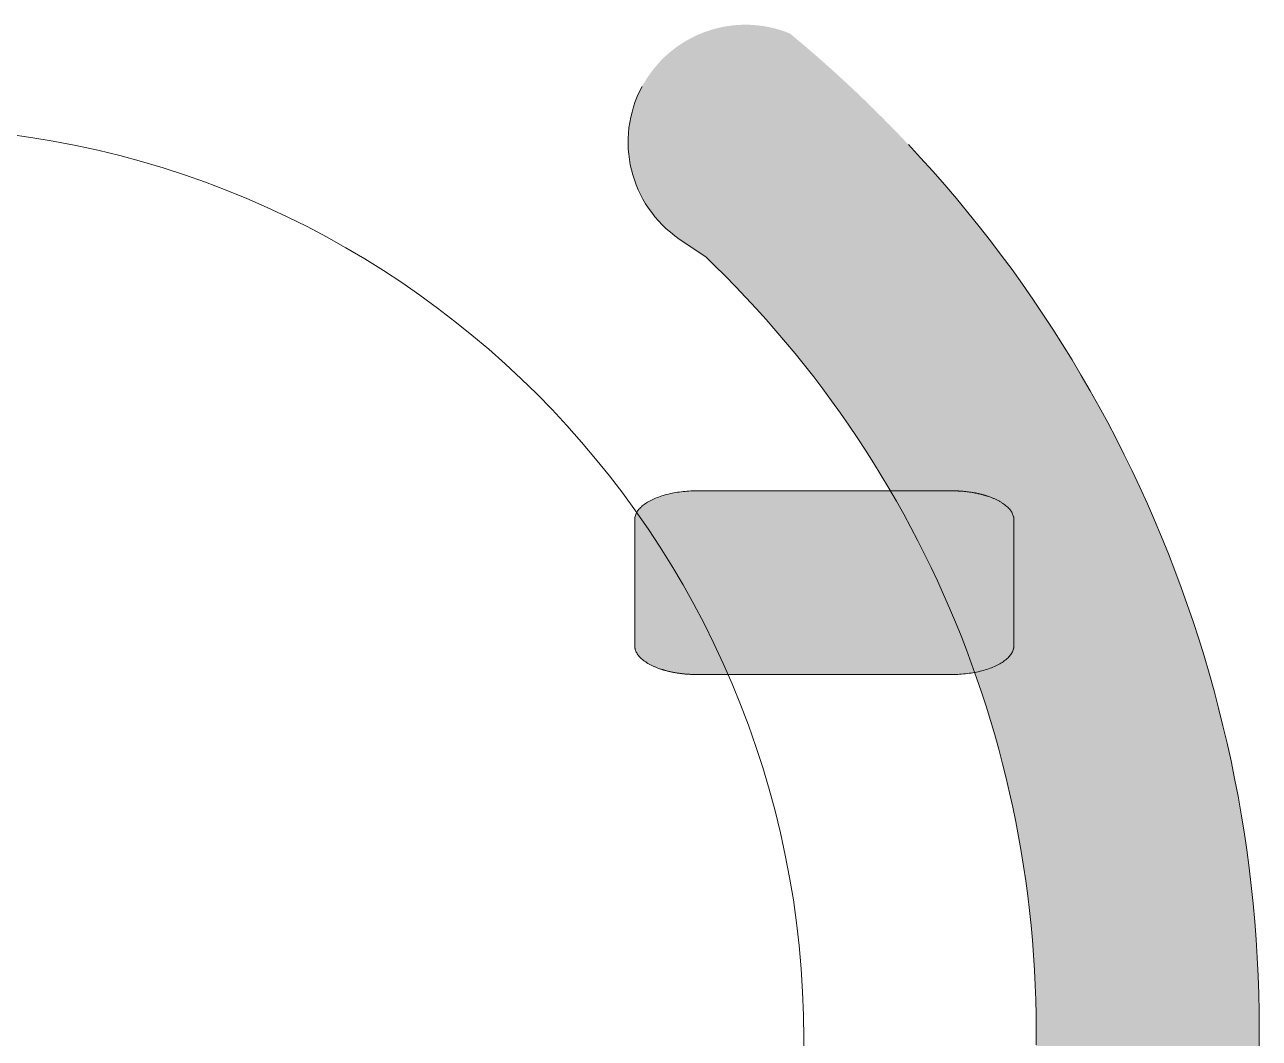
# Model space of a CAD drawing. Header units: metres. Extents: x 512 to 829, y -209 to 245.
# Drawn here: x 727.163 to 727.4398, y -75.1742 to -74.947 of the extents above; entities that cross this region are included whole.
import ezdxf

# ---------------------------------------------------------------- set-up
doc = ezdxf.new("R2010")
doc.units = ezdxf.units.M
doc.header["$LTSCALE"] = 0.508
doc.layers.add('None', color=7, linetype='Continuous', lineweight=5)

msp = doc.modelspace()

# ---------------------------------------------------------------- hatches: boundary and pattern name
at = {"layer": 'None', "linetype": 'Continuous', "lineweight": 0}
h = msp.add_hatch(color=253, dxfattribs=at)
edge = h.paths.add_edge_path()
edge.add_arc((727.3245898182173, -74.97331993848252), 0.02631001257014599, 151.7176080550574, 235.6582726372624, ccw=False)
edge.add_arc((727.3245866397265, -74.97332192253191), 0.02630815379662728, 67.76075311907022, 151.710522949969, ccw=False)
edge.add_line((727.3345436158066, -74.94897079147972), (727.3376486158066, -74.95157179147972))
edge.add_line((727.3376486158066, -74.95157179147964), (727.3407176158066, -74.95421579147964))
edge.add_line((727.3407176158066, -74.95421579147967), (727.3437466158066, -74.95690079147967))
edge.add_line((727.3437466158067, -74.95690079147971), (727.3467326158067, -74.95962279147972))
edge.add_line((727.3467326158067, -74.95962279147966), (727.3496896158067, -74.96239279147966))
edge.add_line((727.3496896158067, -74.96239279147972), (727.3526066158067, -74.96520579147972))
edge.add_line((727.3526066158066, -74.96520579147966), (727.3554786158066, -74.96805279147966))
edge.add_line((727.3554786158066, -74.96805279147964), (727.3583156158066, -74.97094479147964))
edge.add_line((727.3583156158066, -74.97094479147972), (727.3611086158066, -74.97387379147972))
edge.add_line((727.3611086158066, -74.97387379147972), (727.3638566158066, -74.97683579147971))
edge.add_line((727.3638566158066, -74.97683579147963), (727.3665706158066, -74.97984479147964))
edge.add_line((727.3665706158067, -74.97984479147965), (727.3692426158067, -74.98289279147964))
edge.add_line((727.3692426158067, -74.98289279147969), (727.3718656158067, -74.98596879147968))
edge.add_line((727.3718656158067, -74.98596879147965), (727.3744476158066, -74.98908579147965))
edge.add_line((727.3744476158067, -74.98908579147962), (727.3769886158067, -74.99224079147965))
edge.add_line((727.3769886158067, -74.99224079147973), (727.3794856158066, -74.99543279147973))
edge.add_line((727.3794856158066, -74.99543279147963), (727.3819306158066, -74.99864979147964))
edge.add_line((727.3819306158067, -74.99864979147969), (727.3843366158067, -75.00190679147968))
edge.add_line((727.3843366158067, -75.00190679147966), (727.3866976158066, -75.00520079147965))
edge.add_line((727.3866976158067, -75.00520079147964), (727.3890126158067, -75.00852579147963))
edge.add_line((727.3890126158067, -75.00852579147966), (727.3912776158066, -75.01188179147965))
edge.add_line((727.3912776158066, -75.01188179147971), (727.3934946158066, -75.01526479147971))
edge.add_line((727.3934946158066, -75.0152647914797), (727.3956656158066, -75.01868079147971))
edge.add_line((727.3956656158067, -75.01868079147971), (727.3977866158067, -75.0221217914797))
edge.add_line((727.3977866158067, -75.02212179147966), (727.3998656158067, -75.02560479147968))
edge.add_line((727.3998656158067, -75.02560479147962), (727.4018896158067, -75.02910679147962))
edge.add_line((727.4018896158067, -75.02910679147965), (727.4038686158067, -75.03264079147965))
edge.add_line((727.4038686158067, -75.03264079147971), (727.4057976158067, -75.03620679147971))
edge.add_line((727.4057976158067, -75.03620679147969), (727.4076716158067, -75.03978679147968))
edge.add_line((727.4076716158066, -75.03978679147963), (727.4094966158067, -75.04339479147961))
edge.add_line((727.4094966158067, -75.04339479147973), (727.4112756158066, -75.04703679147974))
edge.add_line((727.4112756158066, -75.04703679147963), (727.4130016158066, -75.05070179147961))
edge.add_line((727.4130016158067, -75.0507017914797), (727.4146756158067, -75.05438579147969))
edge.add_line((727.4146756158067, -75.05438579147972), (727.4162956158067, -75.05809179147973))
edge.add_line((727.4162956158067, -75.05809179147968), (727.4178656158067, -75.06181979147968))
edge.add_line((727.4178656158067, -75.0618197914797), (727.4193876158067, -75.0655817914797))
edge.add_line((727.4193876158067, -75.06558179147964), (727.4208526158067, -75.06935679147963))
edge.add_line((727.4208526158067, -75.06935679147966), (727.4222636158066, -75.07314579147967))
edge.add_line((727.4222636158066, -75.07314579147965), (727.4236246158066, -75.07696279147964))
edge.add_line((727.4236246158067, -75.07696279147967), (727.4249316158067, -75.08079679147967))
edge.add_line((727.4249316158067, -75.08079679147966), (727.4261806158067, -75.08463979147967))
edge.add_line((727.4261806158066, -75.08463979147973), (727.4273816158067, -75.0885107914797))
edge.add_line((727.4273816158067, -75.08851079147962), (727.4285246158066, -75.09239479147965))
edge.add_line((727.4285246158066, -75.0923947914797), (727.4296146158066, -75.09629079147967))
edge.add_line((727.4296146158067, -75.09629079147965), (727.4306506158067, -75.10020979147966))
edge.add_line((727.4306506158067, -75.10020979147964), (727.4316296158067, -75.10413079147965))
edge.add_line((727.4316296158066, -75.10413079147963), (727.4325546158067, -75.10806979147964))
edge.add_line((727.4325546158067, -75.10806979147969), (727.4334266158066, -75.1120287914797))
edge.add_line((727.4334266158066, -75.1120287914797), (727.4342396158066, -75.11598779147971))
edge.add_line((727.4342396158066, -75.11598779147971), (727.4349996158066, -75.1199637914797))
edge.add_line((727.4349996158066, -75.11996379147968), (727.4357046158067, -75.12395779147968))
edge.add_line((727.4357046158067, -75.12395779147971), (727.4363516158066, -75.12794979147971))
edge.add_line((727.4363516158066, -75.12794979147964), (727.4369446158066, -75.13195679147964))
edge.add_line((727.4369446158066, -75.13195679147964), (727.4374796158066, -75.13596679147963))
edge.add_line((727.4374796158066, -75.13596679147963), (727.4379606158067, -75.13999079147963))
edge.add_line((727.4379606158067, -75.1399907914797), (727.4383836158066, -75.1440197914797))
edge.add_line((727.4383836158066, -75.14401979147965), (727.4387516158066, -75.14804879147962))
edge.add_line((727.4387516158067, -75.14804879147971), (727.4390616158067, -75.15208179147972))
edge.add_line((727.4390616158066, -75.15208179147965), (727.4393166158067, -75.15612679147964))
edge.add_line((727.4393166158067, -75.15612679147966), (727.4395136158066, -75.16017379147965))
edge.add_line((727.4395136158066, -75.16017379147968), (727.4396546158066, -75.1642077914797))
edge.add_line((727.4396546158067, -75.16420779147973), (727.4397406158067, -75.1682577914797))
edge.add_line((727.4397406158067, -75.16825779147962), (727.4397686158068, -75.17230879147962))
edge.add_line((727.4397686158067, -75.17230879147962), (727.4397406158066, -75.17635979147963))
edge.add_line((727.4397406158067, -75.17635979147963), (727.4396546158067, -75.18040879147964))
edge.add_line((727.4396546158067, -75.18040879147964), (727.4395136158067, -75.18444379147964))
edge.add_line((727.4395136158066, -75.18444379147968), (727.4393166158067, -75.18849079147967))
edge.add_line((727.4393166158067, -75.1884907914797), (727.4390616158066, -75.19253379147969))
edge.add_line((727.4390616158066, -75.19253379147972), (727.4387516158066, -75.19656879147972))
edge.add_line((727.4387516158067, -75.19656879147965), (727.4383836158067, -75.20059779147965))
edge.add_line((727.4383836158066, -75.20059779147971), (727.4379606158067, -75.2046237914797))
edge.add_line((727.4379606158067, -75.20462379147966), (727.4374806158066, -75.20864979147966))
edge.add_line((727.4374806158066, -75.20864979147973), (727.4369436158066, -75.21266379147974))
edge.add_line((727.4369436158066, -75.21266379147971), (727.4363526158066, -75.21665879147972))
edge.add_line((727.4363526158066, -75.21665879147963), (727.4357056158067, -75.22065579147963))
edge.add_line((727.4357056158067, -75.22065579147966), (727.4349996158066, -75.22465279147964))
edge.add_line((727.4349996158066, -75.22465279147968), (727.4342396158066, -75.2286297914797))
edge.add_line((727.4342396158066, -75.22862979147965), (727.4334256158066, -75.23258979147964))
edge.add_line((727.4334256158066, -75.23258979147965), (727.4325566158067, -75.23653879147966))
edge.add_line((727.4325566158067, -75.23653879147969), (727.4316306158066, -75.24048679147967))
edge.add_line((727.4316306158066, -75.24048679147973), (727.4306486158066, -75.24441579147972))
edge.add_line((727.4306486158067, -75.2444157914797), (727.4296146158067, -75.2483257914797))
edge.add_line((727.4296146158067, -75.24832579147972), (727.4285246158067, -75.25222179147971))
edge.add_line((727.4285246158066, -75.25222179147966), (727.4273816158067, -75.25610579147965))
edge.add_line((727.4273816158067, -75.25610579147963), (727.4261806158066, -75.25997679147963))
edge.add_line((727.4261806158066, -75.25997679147963), (727.4249316158066, -75.26381979147962))
edge.add_line((727.4249316158067, -75.2638197914797), (727.4236246158067, -75.2676537914797))
edge.add_line((727.4236246158067, -75.26765379147969), (727.4222656158067, -75.2714667914797))
edge.add_line((727.4222656158066, -75.27146679147972), (727.4208536158067, -75.27525979147971))
edge.add_line((727.4208536158067, -75.2752597914797), (727.4193856158066, -75.2790397914797))
edge.add_line((727.4193856158066, -75.2790397914797), (727.4178686158066, -75.28278879147972))
edge.add_line((727.4178686158067, -75.28278879147967), (727.4163006158067, -75.28651479147968))
edge.add_line((727.4163006158067, -75.2865147914797), (727.4146776158067, -75.29022679147971))
edge.add_line((727.4146776158067, -75.29022679147965), (727.4130036158067, -75.29391079147965))
edge.add_line((727.4130036158067, -75.29391079147968), (727.4112776158067, -75.29757579147969))
edge.add_line((727.4112776158066, -75.29757579147963), (727.4094976158066, -75.30121879147963))
edge.add_line((727.4094976158067, -75.30121879147964), (727.4076756158067, -75.30482279147965))
edge.add_line((727.4076756158066, -75.30482279147964), (727.4057956158066, -75.30841479147963))
edge.add_line((727.4057956158067, -75.30841479147966), (727.4038636158067, -75.31198279147966))
edge.add_line((727.4038636158067, -75.31198279147964), (727.4018896158067, -75.31550879147963))
edge.add_line((727.4018896158067, -75.31550879147972), (727.3998686158067, -75.31900479147973))
edge.add_line((727.3998686158067, -75.31900479147964), (727.3977906158067, -75.32248779147963))
edge.add_line((727.3977906158067, -75.32248779147972), (727.3956666158067, -75.32593479147971))
edge.add_line((727.3956666158067, -75.32593479147965), (727.3934956158067, -75.32935079147965))
edge.add_line((727.3934956158066, -75.32935079147967), (727.3912756158066, -75.33273879147967))
edge.add_line((727.3912756158066, -75.33273879147964), (727.3890096158067, -75.33609379147964))
edge.add_line((727.3890096158067, -75.3360937914797), (727.3866986158067, -75.3394127914797))
edge.add_line((727.3866986158067, -75.33941279147973), (727.3843416158068, -75.34270179147973))
edge.add_line((727.3843416158066, -75.34270179147973), (727.3819366158067, -75.34595879147975))
edge.add_line((727.3819366158067, -75.34595879147969), (727.3794886158067, -75.34917979147968))
edge.add_line((727.3794886158066, -75.34917979147963), (727.3769886158066, -75.35237579147963))
edge.add_line((727.3769886158067, -75.35237579147963), (727.3744516158067, -75.35552479147964))
edge.add_line((727.3744516158067, -75.35552479147964), (727.3718726158068, -75.35863879147965))
edge.add_line((727.3718726158066, -75.35863879147973), (727.3692426158067, -75.36172379147973))
edge.add_line((727.3692426158067, -75.36172379147968), (727.3665746158067, -75.36476679147968))
edge.add_line((727.3665746158067, -75.36476679147972), (727.3638636158067, -75.36777179147971))
edge.add_line((727.3638636158066, -75.36777179147964), (727.3611106158066, -75.37073979147965))
edge.add_line((727.3611106158066, -75.37073979147965), (727.3583166158066, -75.37366979147964))
edge.add_line((727.3583166158066, -75.37366979147964), (727.3554796158066, -75.37656179147963))
edge.add_line((727.3554796158066, -75.37656179147962), (727.3526076158066, -75.37940879147962))
edge.add_line((727.3526076158066, -75.3794087914797), (727.3496906158066, -75.38222179147971))
edge.add_line((727.3496906158067, -75.38222179147965), (727.3467336158067, -75.38499179147965))
edge.add_line((727.3467336158067, -75.3849917914797), (727.3437516158067, -75.3877107914797))
edge.add_line((727.3437516158067, -75.38771079147966), (727.3407196158067, -75.39039879147965))
edge.add_line((727.3407196158066, -75.3903987914797), (727.3376476158066, -75.3930447914797))
edge.add_line((727.3376476158066, -75.39304479147972), (727.3345496158066, -75.39563979147972))
edge.add_arc((727.3245922515816, -75.37128974235281), 0.02630729926823622, -151.71219724950163, -67.75907881953901, ccw=False)
edge.add_arc((727.3245924662817, -75.37128982811043), 0.02630744768851981, 124.33670262321169, 208.2874166844701, ccw=False)
edge.add_line((727.3097536158067, -75.34956679147967), (727.3157246158067, -75.34618479147969))
edge.add_line((727.3157246158066, -75.34618479147969), (727.3150106158066, -75.34619679147968))
edge.add_line((727.3150106158066, -75.34619679147966), (727.3152436158066, -75.34597879147965))
edge.add_line((727.3152436158067, -75.34597879147964), (727.3176516158067, -75.34365679147965))
edge.add_line((727.3176516158067, -75.3436567914797), (727.3200306158067, -75.3412977914797))
edge.add_line((727.3200306158067, -75.34129779147963), (727.3223756158067, -75.33890779147964))
edge.add_line((727.3223756158067, -75.33890779147964), (727.3246876158066, -75.33648379147965))
edge.add_line((727.3246876158066, -75.33648379147962), (727.3269706158067, -75.33402279147963))
edge.add_line((727.3269706158067, -75.3340227914797), (727.3292126158067, -75.33153779147969))
edge.add_line((727.3292126158067, -75.33153779147972), (727.3314176158067, -75.32902179147972))
edge.add_line((727.3314176158067, -75.3290217914797), (727.3335916158067, -75.3264717914797))
edge.add_line((727.3335916158067, -75.32647179147966), (727.3357276158066, -75.32389279147966))
edge.add_line((727.3357276158067, -75.3238927914797), (727.3378276158068, -75.3212867914797))
edge.add_line((727.3378276158066, -75.32128679147968), (727.3398916158067, -75.31864779147969))
edge.add_line((727.3398916158067, -75.31864779147963), (727.3419196158067, -75.31597979147963))
edge.add_line((727.3419196158067, -75.31597979147966), (727.3439076158066, -75.31328779147967))
edge.add_line((727.3439076158066, -75.31328779147964), (727.3458596158066, -75.31056379147964))
edge.add_line((727.3458596158067, -75.3105637914797), (727.3477736158068, -75.3078137914797))
edge.add_line((727.3477736158067, -75.3078137914797), (727.3496456158067, -75.30504279147969))
edge.add_line((727.3496456158067, -75.30504279147965), (727.3514836158067, -75.30223779147966))
edge.add_line((727.3514836158066, -75.30223779147968), (727.3532816158066, -75.29940879147969))
edge.add_line((727.3532816158066, -75.29940879147966), (727.3550356158066, -75.29656279147966))
edge.add_line((727.3550356158066, -75.29656279147969), (727.3567536158066, -75.2936827914797))
edge.add_line((727.3567536158066, -75.29368279147968), (727.3584296158066, -75.29078279147967))
edge.add_line((727.3584296158067, -75.29078279147973), (727.3600636158067, -75.28786479147972))
edge.add_line((727.3600636158067, -75.2878647914797), (727.3616596158066, -75.28491679147972))
edge.add_line((727.3616596158067, -75.28491679147965), (727.3632126158068, -75.28194979147963))
edge.add_line((727.3632126158067, -75.28194979147963), (727.3647226158066, -75.27896379147963))
edge.add_line((727.3647226158066, -75.27896379147967), (727.3661956158066, -75.27594779147968))
edge.add_line((727.3661956158066, -75.27594779147967), (727.3676236158067, -75.27291579147966))
edge.add_line((727.3676236158067, -75.2729157914797), (727.3690086158067, -75.26986779147971))
edge.add_line((727.3690086158067, -75.26986779147967), (727.3703496158067, -75.26680179147966))
edge.add_line((727.3703496158066, -75.26680179147968), (727.3716486158066, -75.26371379147967))
edge.add_line((727.3716486158066, -75.26371379147963), (727.3729046158066, -75.26061079147965))
edge.add_line((727.3729046158066, -75.26061079147973), (727.3741176158067, -75.25748679147972))
edge.add_line((727.3741176158067, -75.25748679147966), (727.3752846158067, -75.25435079147967))
edge.add_line((727.3752846158067, -75.25435079147962), (727.3764106158067, -75.25119279147962))
edge.add_line((727.3764106158067, -75.25119279147964), (727.3774906158067, -75.24802479147964))
edge.add_line((727.3774906158067, -75.24802479147968), (727.3785256158067, -75.24484079147969))
edge.add_line((727.3785256158067, -75.24484079147965), (727.3795186158067, -75.24163879147964))
edge.add_line((727.3795186158067, -75.24163879147966), (727.3804636158067, -75.23842779147967))
edge.add_line((727.3804636158067, -75.2384277914797), (727.3813676158067, -75.23519779147969))
edge.add_line((727.3813676158067, -75.23519779147966), (727.3822236158067, -75.23196179147966))
edge.add_line((727.3822236158067, -75.23196179147965), (727.3830346158067, -75.22871579147964))
edge.add_line((727.3830346158067, -75.22871579147966), (727.3837986158067, -75.22545679147964))
edge.add_line((727.3837986158067, -75.2254567914797), (727.3845196158067, -75.22218279147971))
edge.add_line((727.3845196158067, -75.22218279147967), (727.3851936158067, -75.21890279147965))
edge.add_line((727.3851936158067, -75.21890279147965), (727.3858226158067, -75.21561179147966))
edge.add_line((727.3858226158067, -75.21561179147966), (727.3864056158067, -75.21231179147966))
edge.add_line((727.3864056158067, -75.21231179147969), (727.3869406158067, -75.20900479147971))
edge.add_line((727.3869406158067, -75.20900479147974), (727.3874316158067, -75.20568979147974))
edge.add_line((727.3874316158067, -75.2056897914797), (727.3878746158067, -75.2023747914797))
edge.add_line((727.3878746158067, -75.20237479147966), (727.3882706158067, -75.19905179147966))
edge.add_line((727.3882706158067, -75.19905179147963), (727.3886216158068, -75.19571079147963))
edge.add_line((727.3886216158066, -75.19571079147966), (727.3889266158067, -75.19237979147967))
edge.add_line((727.3889266158067, -75.19237979147965), (727.3891826158067, -75.18904479147965))
edge.add_line((727.3891826158067, -75.18904479147966), (727.3893936158067, -75.18570179147966))
edge.add_line((727.3893936158066, -75.18570179147969), (727.3895556158067, -75.1823547914797))
edge.add_line((727.3895556158067, -75.18235479147972), (727.3896736158067, -75.17900479147971))
edge.add_line((727.3896736158067, -75.17900479147966), (727.3897446158068, -75.17565579147967))
edge.add_line((727.3897446158066, -75.1756557914797), (727.3897676158067, -75.1723087914797))
edge.add_line((727.3897676158067, -75.17230879147962), (727.3897446158066, -75.16896179147962))
edge.add_line((727.3897446158066, -75.16896179147966), (727.3896736158066, -75.16561179147968))
edge.add_line((727.3896736158067, -75.1656117914797), (727.3895556158067, -75.1622627914797))
edge.add_line((727.3895556158067, -75.16226279147963), (727.3893936158066, -75.15891579147963))
edge.add_line((727.3893936158066, -75.15891579147967), (727.3891826158066, -75.15557079147968))
edge.add_line((727.3891826158067, -75.1555707914797), (727.3889266158067, -75.1522387914797))
edge.add_line((727.3889266158067, -75.1522387914797), (727.3886216158066, -75.14890479147971))
edge.add_line((727.3886216158066, -75.14890479147971), (727.3882716158066, -75.14556879147972))
edge.add_line((727.3882716158066, -75.14556879147972), (727.3878736158066, -75.14224079147971))
edge.add_line((727.3878736158067, -75.14224079147971), (727.3874306158067, -75.1389227914797))
edge.add_line((727.3874306158067, -75.13892279147967), (727.3869406158067, -75.13560979147968))
edge.add_line((727.3869406158067, -75.13560979147974), (727.3864046158067, -75.13230379147973))
edge.add_line((727.3864046158067, -75.13230379147967), (727.3858226158067, -75.12900379147968))
edge.add_line((727.3858226158067, -75.1290037914797), (727.3851926158067, -75.12571079147969))
edge.add_line((727.3851926158067, -75.12571079147972), (727.3845206158067, -75.12243579147972))
edge.add_line((727.3845206158067, -75.12243579147969), (727.3837996158067, -75.11916279147968))
edge.add_line((727.3837996158067, -75.11916279147965), (727.3830336158067, -75.11590279147966))
edge.add_line((727.3830336158067, -75.1159027914797), (727.3822236158067, -75.11265579147971))
edge.add_line((727.3822236158067, -75.11265579147971), (727.3813666158067, -75.1094167914797))
edge.add_line((727.3813666158067, -75.1094167914797), (727.3804636158067, -75.1061887914797))
edge.add_line((727.3804636158067, -75.10618879147967), (727.3795186158067, -75.10297779147966))
edge.add_line((727.3795186158067, -75.1029777914797), (727.3785256158067, -75.09977579147971))
edge.add_line((727.3785256158067, -75.09977579147971), (727.3774906158067, -75.09659179147971))
edge.add_line((727.3774906158067, -75.09659179147968), (727.3764116158067, -75.09342679147969))
edge.add_line((727.3764116158067, -75.09342679147971), (727.3752856158067, -75.09026779147972))
edge.add_line((727.3752856158067, -75.09026779147973), (727.3741156158067, -75.08712679147973))
edge.add_line((727.3741156158067, -75.0871267914797), (727.3729036158066, -75.08400379147972))
edge.add_line((727.3729036158066, -75.08400379147963), (727.3716476158066, -75.08089979147962))
edge.add_line((727.3716476158066, -75.08089979147962), (727.3703466158066, -75.07780879147963))
edge.add_line((727.3703466158066, -75.0778087914797), (727.3690056158066, -75.07474279147971))
edge.add_line((727.3690056158067, -75.07474279147971), (727.3676216158067, -75.0716967914797))
edge.add_line((727.3676216158067, -75.07169679147967), (727.3661926158067, -75.06866179147966))
edge.add_line((727.3661926158067, -75.06866179147971), (727.3647226158066, -75.0656527914797))
edge.add_line((727.3647226158066, -75.06565279147969), (727.3632116158066, -75.06266579147969))
edge.add_line((727.3632116158067, -75.06266579147962), (727.3616576158066, -75.05969679147964))
edge.add_line((727.3616576158066, -75.05969679147972), (727.3600646158067, -75.05675179147971))
edge.add_line((727.3600646158067, -75.05675179147966), (727.3584296158067, -75.05383279147966))
edge.add_line((727.3584296158067, -75.05383279147964), (727.3567516158067, -75.05092879147963))
edge.add_line((727.3567516158066, -75.05092879147969), (727.3550356158066, -75.0480547914797))
edge.add_line((727.3550356158066, -75.04805479147967), (727.3532826158066, -75.04520979147966))
edge.add_line((727.3532826158066, -75.04520979147969), (727.3514836158066, -75.0423787914797))
edge.add_line((727.3514836158066, -75.04237879147968), (727.3496436158066, -75.03957179147967))
edge.add_line((727.3496436158067, -75.03957179147972), (727.3477716158067, -75.03679779147971))
edge.add_line((727.3477716158067, -75.03679779147967), (727.3458596158067, -75.03405079147967))
edge.add_line((727.3458596158067, -75.03405079147967), (727.3439066158068, -75.03132679147967))
edge.add_line((727.3439066158066, -75.03132679147973), (727.3419166158067, -75.02863279147972))
edge.add_line((727.3419166158067, -75.02863279147971), (727.3398886158067, -75.02596479147971))
edge.add_line((727.3398886158067, -75.02596479147962), (727.3378256158067, -75.02332679147963))
edge.add_line((727.3378256158067, -75.02332679147969), (727.3357226158066, -75.02071679147969))
edge.add_line((727.3357226158066, -75.02071679147969), (727.3335886158067, -75.01813979147968))
edge.add_line((727.3335886158067, -75.01813979147971), (727.3314186158067, -75.01559579147971))
edge.add_line((727.3314186158067, -75.01559579147965), (727.3292056158067, -75.01307079147965))
edge.add_line((727.3292056158067, -75.01307079147966), (727.3269636158067, -75.01058479147967))
edge.add_line((727.3269636158067, -75.01058479147969), (727.3246866158066, -75.00813079147969))
edge.add_line((727.3246866158066, -75.00813079147963), (727.3223746158067, -75.00570679147964))
edge.add_line((727.3223746158067, -75.00570679147972), (727.3200296158067, -75.00331679147973))
edge.add_line((727.3200296158067, -75.00331679147973), (727.3176506158067, -75.00095779147972))
edge.add_line((727.3176506158067, -75.00095779147966), (727.3156956158067, -74.99907279147968))
edge.add_line((727.3156956158067, -74.99907279147965), (727.3097476158067, -74.99504379147965))
edge.add_line((727.3097476158067, -74.9950437914797), (727.3097476158067, -74.9950437914797))
for color, points in [(9, [(727.3353446158067, -74.95964079147961), (727.3368328970566, -74.96150114304214), (727.3382977408066, -74.96333219772964), (727.3397391470567, -74.96513395554211), (727.3411571158067, -74.96690641647967), (727.3425516470567, -74.9686495805422), (727.3439227408066, -74.97036344772971), (727.3452703970567, -74.97204801804219), (727.3465946158067, -74.97370329147964), (727.3478953970566, -74.97532926804217), (727.3491727408067, -74.97692594772968), (727.3504266470567, -74.97849333054216), (727.3516571158067, -74.98003141647962), (727.3528641470566, -74.98154020554216), (727.3540477408067, -74.98301969772967), (727.3552078970566, -74.98446989304216), (727.3563446158066, -74.98589079147962), (727.3574578970566, -74.98728239304216), (727.3585477408067, -74.98864469772968), (727.3596141470566, -74.98997770554217), (727.3606571158067, -74.99128141647964), (727.3616766470567, -74.99255583054219), (727.3626727408067, -74.99380094772971), (727.3636453970566, -74.9950167680422), (727.3645946158067, -74.99620329147967), (727.3655203970567, -74.99736051804211), (727.3664227408067, -74.99848844772964), (727.3673016470567, -74.99958708054214), (727.3681571158066, -75.00065641647961), (727.3689891470567, -75.00169645554217), (727.3697977408067, -75.0027071977297), (727.3705828970567, -75.00368864304221), (727.3713446158067, -75.00464079147969), (727.3720828970567, -75.00556364304214), (727.3727977408066, -75.00645719772967), (727.3734891470567, -75.00732145554218), (727.3741571158066, -75.00815641647966), (727.3748016470566, -75.00896208054212), (727.3754227408067, -75.00973844772966), (727.3760203970567, -75.01048551804217), (727.3765946158067, -75.01120329147966), (727.3771453970567, -75.01189176804212), (727.3776727408067, -75.01255094772966), (727.3781766470566, -75.01318083054218), (727.3786571158066, -75.01378141647967), (727.3791141470567, -75.01435270554214), (727.3795477408066, -75.01489469772969), (727.3799578970567, -75.01540739304221), (727.3803446158066, -75.0158907914797), (727.3807078970567, -75.01634489304217), (727.3810477408067, -75.01676969772961), (727.3813641470566, -75.01716520554214), (727.3816571158067, -75.01753141647964), (727.3819266470566, -75.01786833054211), (727.3821727408067, -75.01817594772967), (727.3823953970567, -75.0184542680422), (727.3825946158066, -75.01870329147971), (727.3827703970567, -75.01892301804219), (727.3829227408066, -75.01911344772964), (727.3830516470566, -75.01927458054217), (727.3831571158066, -75.01940641647968), (727.3832391470567, -75.01950895554216), (727.3832977408067, -75.01958219772962), (727.3833328970567, -75.01962614304216), (727.3833446158067, -75.01964079147967), (727.3833494986192, -75.01965275437033), (727.3833641470567, -75.01968864304217), (727.3833885611192, -75.01974845749533), (727.3834227408066, -75.01983219772967), (727.3834666861192, -75.01993986374532), (727.3835203970567, -75.02007145554217), (727.3835838736192, -75.02022697312032), (727.3836571158067, -75.02040641647966), (727.3837401236192, -75.02060978562031), (727.3838328970567, -75.02083708054215), (727.3839354361191, -75.0210883012453), (727.3840477408066, -75.02136344772964), (727.3841698111191, -75.02166251999529), (727.3843016470566, -75.02198551804213), (727.3844432486192, -75.02233244187028), (727.3845946158067, -75.02270329147962), (727.3847557486192, -75.02309806687026), (727.3849266470567, -75.02351676804221), (727.3851073111192, -75.02395939499525), (727.3852977408067, -75.0244259477297), (727.3854979361191, -75.02491642624534), (727.3857078970567, -75.02543083054218), (727.3859276236192, -75.02596916062032), (727.3861571158067, -75.02653141647966), (727.3863963736192, -75.0271175981203), (727.3866453970567, -75.02772770554213), (727.3869041861192, -75.02836173874528), (727.3871727408067, -75.02901969772972), (727.3874510611191, -75.02970158249525), (727.3877391470567, -75.0304073930422), (727.3880369986192, -75.03113712937034), (727.3883446158067, -75.03189079147967), (727.3886619986192, -75.0326683793703), (727.3889891470567, -75.03346989304214), (727.3893260611192, -75.03429533249528), (727.3896727408066, -75.03514469772972), (727.3900291861191, -75.03601798874524), (727.3903953970566, -75.03691520554219), (727.3907713736191, -75.03783634812032), (727.3911571158067, -75.03878141647965), (727.3915526236192, -75.03975041062029), (727.3919578970567, -75.04074333054211), (727.3923729361192, -75.04176017624525), (727.3927977408067, -75.04280094772969), (727.3932323111192, -75.04386564499532), (727.3936766470566, -75.04495426804215), (727.3941307486192, -75.04606681687028), (727.3945946158067, -75.04720329147972), (727.3950682486192, -75.04836369187035), (727.3955516470567, -75.04954801804217), (727.3960448111192, -75.0507562699953), (727.3965477408067, -75.05198844772963), (727.3970604361192, -75.05324455124526), (727.3975828970566, -75.05452458054219), (727.3981151236192, -75.05582853562032), (727.3986571158067, -75.05715641647964), (727.3992088736192, -75.05850822312027), (727.3997703970567, -75.0598839555422), (727.4003416861192, -75.06128361374533), (727.4009227408067, -75.06270719772965), (727.4015135611191, -75.06415470749528), (727.4021141470566, -75.06562614304221), (727.4027244986191, -75.06712150437033), (727.4033446158066, -75.06864079147965), (727.403966734459, -75.07016724643574), (727.404583090416, -75.07168411130385), (727.4051936836778, -75.0731913860842), (727.4057985142442, -75.07468907077657), (727.4063975821152, -75.07617716538107), (727.406990887291, -75.0776556698977), (727.4075784297715, -75.07912458432634), (727.4081602095566, -75.08058390866722), (727.4087362266465, -75.08203364292012), (727.4093064810411, -75.08347378708515), (727.4098709727402, -75.08490434116231), (727.4104297017442, -75.08632530515149), (727.4109826680527, -75.08773667905291), (727.4115298716661, -75.08913846286634), (727.412071312584, -75.09053065659202), (727.4126069908067, -75.09191326022972), (727.413136906334, -75.09328627377943), (727.4136610591661, -75.09464969724138), (727.4141794493028, -75.09600353061546), (727.4146920767441, -75.09734777390156), (727.4151989414903, -75.09868242709979), (727.415700043541, -75.10000749021015), (727.4161953828965, -75.10132296323263), (727.4166849595566, -75.10262884616714), (727.4171687735216, -75.10392513901388), (727.4176468247911, -75.10521184177264), (727.4181191133653, -75.10648895444353), (727.4185856392442, -75.10775647702656), (727.4190464024277, -75.1090144095217), (727.419501402916, -75.11026275192887), (727.419950640709, -75.11150150424828), (727.4203941158066, -75.1127306664797), (727.420831828209, -75.11395023862326), (727.421263777916, -75.11516022067894), (727.4216899649277, -75.11636061264664), (727.4221103892442, -75.11755141452659), (727.4225250508653, -75.11873262631855), (727.4229339497911, -75.11990424802264), (727.4233370860215, -75.12106627963885), (727.4237344595567, -75.1222187211672), (727.4241260703965, -75.12336157260756), (727.424511918541, -75.12449483396017), (727.4248920039903, -75.1256185052248), (727.4252663267441, -75.12673258640154), (727.4256348868028, -75.12783707749043), (727.4259976841661, -75.12893197849144), (727.426354718834, -75.13001728940446), (727.4267059908067, -75.13109301022962), (727.427051500084, -75.13215914096702), (727.427391246666, -75.13321568161643), (727.4277252305527, -75.13426263217787), (727.4280534517442, -75.13529999265154), (727.4283759102402, -75.13632776303734), (727.4286926060411, -75.13734594333516), (727.4290035391465, -75.13835453354511), (727.4293087095567, -75.13935353366719), (727.4296081172715, -75.1403429437014), (727.429901762291, -75.14132276364762), (727.4301896446152, -75.14229299350609), (727.4304717642442, -75.14325363327657), (727.4307481211778, -75.14420468295918), (727.431018715416, -75.14514614255393), (727.431283546959, -75.14607801206068), (727.4315426158066, -75.14700029147969), (727.4317923445665, -75.14790960727555), (727.4320291558457, -75.14880258591324), (727.4322530496446, -75.14967922739277), (727.4324640259629, -75.150539531714), (727.4326620848008, -75.15138349887718), (727.4328472261582, -75.15221112888207), (727.4330194500352, -75.15302242172868), (727.4331787564316, -75.15381737741723), (727.4333251453477, -75.15459599594749), (727.4334586167832, -75.15535827731958), (727.4335791707383, -75.15610422153338), (727.4336868072129, -75.15683382858901), (727.4337815262071, -75.15754709848648), (727.4338633277207, -75.15824403122576), (727.4339322117539, -75.15892462680688), (727.4339881783067, -75.15958888522971), (727.4340312273789, -75.16023680649437), (727.4340613589708, -75.16086839060074), (727.434078573082, -75.16148363754905), (727.4340828697129, -75.16208254733908), (727.4340742488633, -75.16266511997094), (727.4340527105333, -75.16323135544451), (727.4340182547227, -75.16378125375991), (727.4339708814317, -75.16431481491713), (727.4339105906602, -75.16483203891619), (727.4338373824082, -75.16533292575707), (727.4337512566758, -75.16581747543967), (727.4336522134629, -75.16628568796409), (727.4335402527696, -75.16673756333023), (727.4334153745957, -75.16717310153831), (727.4332775789414, -75.1675923025881), (727.4331268658067, -75.16799516647973), (727.4329632351914, -75.16838169321306), (727.4327866870957, -75.16875188278823), (727.4325972215196, -75.16910573520522), (727.4323948384629, -75.16944325046404), (727.4321795379258, -75.16976442856469), (727.4319513199082, -75.17006926950705), (727.4317101844102, -75.17035777329124), (727.4314561314317, -75.17062993991715), (727.4311891609727, -75.170885769385), (727.4309092730332, -75.17112526169456), (727.4306164676133, -75.17134841684594), (727.4303107447129, -75.17155523483905), (727.4299921043321, -75.17174571567398), (727.4296605464707, -75.17191985935074), (727.4293160711289, -75.17207766586932), (727.4289586783067, -75.17221913522962), (727.428588368004, -75.17234426743187), (727.4282051402207, -75.17245306247582), (727.4278089949571, -75.1725455203615), (727.4273999322129, -75.17262164108911), (727.4269779519883, -75.17268142465844), (727.4265430542832, -75.17272487106948), (727.4260952390977, -75.17275198032246), (727.4256345064317, -75.17276275241716), (727.4251608562852, -75.17275718735368), (727.4246742886583, -75.17273528513203), (727.4241748035508, -75.1726970457521), (727.4236624009629, -75.17264246921411), (727.4231370808945, -75.17257155551772), (727.4225988433458, -75.17248430466327), (727.4220476883164, -75.17238071665054), (727.4214836158067, -75.17226079147963), (727.4209175418321, -75.17212867185083), (727.4203603824083, -75.17198850046407), (727.4198121375352, -75.17184027731957), (727.4192728072129, -75.17168400241724), (727.4187423914415, -75.17151967575705), (727.4182208902207, -75.17134729733903), (727.4177083035509, -75.17116686716327), (727.4172046314317, -75.17097838522966), (727.4167098738633, -75.17078185153832), (727.4162240308457, -75.17057726608903), (727.415747102379, -75.170364628882), (727.415279088463, -75.17014393991712), (727.4148199890977, -75.16991519919452), (727.4143698042832, -75.16967840671407), (727.4139285340195, -75.16943356247577), (727.4134961783067, -75.16918066647963), (727.4130727371446, -75.16891971872576), (727.4126582105332, -75.16865071921404), (727.4122525984727, -75.16837366794448), (727.4118559009629, -75.16808856491718), (727.4114681180039, -75.16779541013204), (727.4110892495958, -75.16749420358906), (727.4107192957383, -75.16718494528823), (727.4103582564317, -75.16686763522966), (727.4100061316758, -75.16654227341326), (727.4096629214707, -75.166208859839), (727.4093286258164, -75.16586739450702), (727.409003244713, -75.16551787741719), (727.4086867781601, -75.16516030856951), (727.4083792261582, -75.1647946879641), (727.4080805887071, -75.16442101560074), (727.4077908658066, -75.16403929147964), (727.4075100574571, -75.16364951560081), (727.4072381636582, -75.16325168796402), (727.4069751844102, -75.1628458085695), (727.4067211197129, -75.16243187741713), (727.4064759695664, -75.16200989450704), (727.4062397339708, -75.1615798598391), (727.4060124129257, -75.1611417734133), (727.4057940064316, -75.16069563522967), (727.4055845144883, -75.1602414452883), (727.4053839370957, -75.1597792035891), (727.405192274254, -75.15930891013204), (727.4050095259629, -75.15883056491714), (727.4048356922227, -75.1583441679445), (727.4046707730332, -75.15784971921403), (727.4045147683945, -75.15734721872582), (727.4043676783067, -75.15683666647965), (727.4042295027696, -75.15631806247575), (727.4041002417832, -75.155791406714), (727.4039798953477, -75.15525669919452), (727.4038684634629, -75.1547139399172), (727.4037659461289, -75.15416312888203), (727.4036723433458, -75.15360426608902), (727.4035876551133, -75.15303735153827), (727.4035118814317, -75.15246238522968), (727.4034450223008, -75.15187936716325), (727.4033870777207, -75.15128829733908), (727.4033380476915, -75.15068917575707), (727.4032979322129, -75.15008200241721), (727.4032667312852, -75.1494667773195), (727.4032444449082, -75.14884350046407), (727.403231073082, -75.14821217185079), (727.4032266158067, -75.14757279147966), (727.3837996158067, -75.07564079147971), (727.3634416158067, -75.03239079147966), (727.3220186158067, -74.99096679147965), (727.3216319952012, -74.9905693002687), (727.3212642583848, -74.99016888913593), (727.3209154053575, -74.98976555808122), (727.3205854361191, -74.98935930710468), (727.3202743506699, -74.9889501362062), (727.3199821490098, -74.9885380453859), (727.3197088311387, -74.98812303464376), (727.3194543970567, -74.98770510397969), (727.3192188467638, -74.98728425339368), (727.3190021802598, -74.98686048288596), (727.3188043975449, -74.98643379245618), (727.3186254986192, -74.9860041821047), (727.3184654834824, -74.98557165183126), (727.3183243521348, -74.9851362016359), (727.3182021045762, -74.9846978315187), (727.3180987408067, -74.98425654147968), (727.3180142608262, -74.98381233151872), (727.3179486646347, -74.98336520163593), (727.3179019522324, -74.98291515183121), (727.3178741236192, -74.98246218210465), (727.3178651787949, -74.98200629245628), (727.3178751177597, -74.98154748288596), (727.3179039405137, -74.9810857533937), (727.3179516470567, -74.98062110397973), (727.3180182373887, -74.9801535346437), (727.3181037115098, -74.97968304538597), (727.3182080694199, -74.97920963620629), (727.3183313111192, -74.97873330710468), (727.3184734366074, -74.97825405808123), (727.3186344458848, -74.97777188913597), (727.3188143389511, -74.97728680026876), (727.3190131158067, -74.97679879147972), (727.3192307764511, -74.97630786276875), (727.3194673208848, -74.97581401413595), (727.3197227491074, -74.97531724558121), (727.3199970611191, -74.97481755710464), (727.32029025692, -74.97431494870625), (727.3206023365098, -74.97380942038592), (727.3209332998887, -74.97330097214376), (727.3212831470566, -74.97278960397966), (727.3216518780137, -74.97227531589374), (727.3220394927598, -74.97175810788588), (727.3224459912949, -74.97123797995619), (727.3228713736191, -74.97071493210467), (727.3233156397324, -74.97018896433121), (727.3237787896348, -74.96966007663593), (727.3242608233262, -74.96912826901871), (727.3247617408067, -74.96859354147966), (727.3252815420763, -74.96805589401879), (727.3258202271348, -74.96751532663598), (727.3263777959825, -74.96697183933122), (727.3269542486191, -74.96642543210464), (727.327549585045, -74.96587610495624), (727.3281638052598, -74.96532385788589), (727.3287969092637, -74.96476869089372), (727.3294488970566, -74.96421060397972), (727.3301197686387, -74.96364959714379), (727.3308095240097, -74.96308567038591), (727.3315181631699, -74.9625188237062), (727.3322456861192, -74.96194905710468), (727.3329920928575, -74.9613763705812), (727.3337573833848, -74.96080076413591), (727.3345415577012, -74.96022223776868)]), (8, [(727.3137546408287, -75.0926653215945), (727.3134110636295, -75.09266336391602), (727.3130676933881, -75.09265749205986), (727.3127247369383, -75.09264770956293), (727.3123824008642, -75.09263402231784), (727.312040891376, -75.0926164385694), (727.3117004141864, -75.09259496890922), (727.3113611743861, -75.09256962627), (727.3110233763206, -75.09254042591715), (727.3106872234665, -75.09250738543972), (727.3103529183101, -75.09247052474029), (727.3100206622241, -75.09242986602214), (727.3096906553471, -75.09238543377671), (727.3093630964631, -75.09233725476838), (727.3090381828813, -75.09228535801822), (727.3087161103173, -75.09222977478692), (727.3083970727756, -75.09217053855582), (727.3080812624327, -75.09210768500657), (727.3077688695207, -75.09204125199983), (727.3074600822135, -75.09197127955224), (727.3071550865131, -75.09189780981274), (727.3068540661376, -75.09182088703665), (727.3065572024101, -75.09174055755955), (727.3062646741504, -75.0916568697686), (727.3059766575665, -75.09156987407448), (727.3056933261489, -75.09147962288), (727.3054148505659, -75.09138617054907), (727.3051413985606, -75.09128957337407), (727.3048731348505, -75.0911898895414), (727.3046102210274, -75.0910871790968), (727.3043528154609, -75.09098150390935), (727.3041010732024, -75.09087292763365), (727.3038551458922, -75.09076151567217), (727.3036151816674, -75.09064733513526), (727.3033813250738, -75.09053045480096), (727.3031537169777, -75.0904109450737), (727.3029324944816, -75.09028887794159), (727.3027177908419, -75.09016432693329), (727.3025097353881, -75.0900373670737), (727.3023084534447, -75.08990807483872), (727.3021140662565, -75.08977652810916), (727.3019266909153, -75.08964280612372), (727.3017464402888, -75.0895069894317), (727.3015734229532, -75.08936915984395), (727.3014077431279, -75.08922940038383), (727.301249500612, -75.08908779523722), (727.3010987907251, -75.08894442970177), (727.300955704249, -75.08879939013548), (727.3008203273736, -75.08865276390486), (727.3006927416451, -75.08850463933197), (727.3005730239162, -75.08835510564154), (727.3004612463004, -75.08820425290708), (727.3003574761285, -75.08805217199665), (727.3002617759076, -75.0878989545181), (727.3001742032841, -75.08774469276386), (727.3000948110082, -75.08758947965555), (727.3000236469031, -75.08743340868762), (727.2999607538353, -75.08727657387146), (727.2999061696893, -75.08711906967847), (727.2998599273444, -75.08696099098324), (727.2998220546554, -75.0868024330066), (727.2997925744353, -75.08664349125786), (727.2997715044419, -75.08648426147761), (727.299758857367, -75.0863248395799), (727.2997546408287, -75.08616532159454), (727.2997546408287, -75.05798732159451), (727.299758857367, -75.05782780360914), (727.2997715044419, -75.05766838171132), (727.2997925744353, -75.05750915193107), (727.2998220546554, -75.05735021018234), (727.2998599273444, -75.05719165220569), (727.2999061696893, -75.05703357351058), (727.2999607538353, -75.05687606931758), (727.3000236469031, -75.05671923450143), (727.3000948110082, -75.0565631635335), (727.3001742032841, -75.05640795042507), (727.3002617759076, -75.05625368867095), (727.3003574761285, -75.0561004711924), (727.3004612463004, -75.05594839028186), (727.3005730239162, -75.05579753754739), (727.3006927416451, -75.05564800385707), (727.3008203273736, -75.05549987928407), (727.300955704249, -75.05535325305345), (727.3010987907251, -75.05520821348716), (727.301249500612, -75.05506484795171), (727.3014077431279, -75.0549232428051), (727.3015734229532, -75.05478348334498), (727.3017464402888, -75.05464565375723), (727.3019266909153, -75.05450983706521), (727.3021140662565, -75.05437611507989), (727.3023084534447, -75.05424456835033), (727.3025097353881, -75.05411527611534), (727.3027177908419, -75.05398831625575), (727.3029324944816, -75.05386376524746), (727.3031537169777, -75.05374169811535), (727.3033813250738, -75.05362218838798), (727.3036151816674, -75.05350530805367), (727.3038551458922, -75.05339112751676), (727.3041010732024, -75.05327971555528), (727.3043528154609, -75.0531711392797), (727.3046102210274, -75.05306546409224), (727.3048731348505, -75.05296275364765), (727.3051413985606, -75.05286306981498), (727.3054148505659, -75.05276647263986), (727.3056933261489, -75.05267302030904), (727.3059766575665, -75.05258276911457), (727.3062646741504, -75.05249577342033), (727.3065572024101, -75.0524120856295), (727.3068540661376, -75.05233175615228), (727.3071550865131, -75.0522548333762), (727.3074600822135, -75.05218136363669), (727.3077688695207, -75.05211139118921), (727.3080812624327, -75.05204495818248), (727.3083970727756, -75.05198210463323), (727.3087161103173, -75.05192286840202), (727.3090381828813, -75.05186728517083), (727.3093630964631, -75.05181538842066), (727.3096906553471, -75.05176720941222), (727.3100206622241, -75.05172277716679), (727.3103529183101, -75.05168211844875), (727.3106872234665, -75.05164525774921), (727.3110233763206, -75.0516122172719), (727.3113611743861, -75.05158301691893), (727.3117004141864, -75.0515576742797), (727.312040891376, -75.05153620461965), (727.3123824008642, -75.0515186208711), (727.3127247369383, -75.05150493362612), (727.3130676933881, -75.05149515112919), (727.3134110636295, -75.05148927927291), (727.3137546408287, -75.05148732159455), (727.3707486408288, -75.05148732159455), (727.371092218028, -75.05148927927291), (727.3714355882694, -75.05149515112919), (727.3717785447192, -75.05150493362612), (727.3721208807933, -75.0515186208711), (727.3724623902815, -75.05153620461965), (727.3728028674711, -75.0515576742797), (727.3731421072714, -75.05158301691893), (727.373479905337, -75.0516122172719), (727.373816058191, -75.05164525774921), (727.3741503633474, -75.05168211844875), (727.3744826194334, -75.05172277716679), (727.3748126263104, -75.05176720941222), (727.3751401851944, -75.05181538842066), (727.3754650987762, -75.05186728517083), (727.3757871713402, -75.05192286840202), (727.3761062088819, -75.05198210463323), (727.3764220192248, -75.05204495818248), (727.3767344121368, -75.05211139118921), (727.377043199444, -75.05218136363669), (727.3773481951444, -75.0522548333762), (727.37764921552, -75.05233175615228), (727.3779460792474, -75.0524120856295), (727.3782386075072, -75.05249577342033), (727.378526624091, -75.05258276911457), (727.3788099555086, -75.05267302030904), (727.3790884310916, -75.05276647263986), (727.3793618830969, -75.05286306981498), (727.379630146807, -75.05296275364765), (727.3798930606301, -75.05306546409224), (727.3801504661966, -75.0531711392797), (727.380402208455, -75.05327971555528), (727.3806481357653, -75.05339112751676), (727.3808880999901, -75.05350530805367), (727.3811219565837, -75.05362218838798), (727.3813495646798, -75.05374169811535), (727.3815707871759, -75.05386376524746), (727.3817854908156, -75.05398831625575), (727.3819935462695, -75.05411527611534), (727.3821948282128, -75.05424456835033), (727.382389215401, -75.05437611507989), (727.3825765907422, -75.05450983706521), (727.3827568413687, -75.05464565375723), (727.3829298587043, -75.05478348334498), (727.3830955385297, -75.0549232428051), (727.3832537810455, -75.05506484795171), (727.3834044909324, -75.05520821348716), (727.3835475774086, -75.05535325305345), (727.3836829542839, -75.05549987928407), (727.3838105400124, -75.05564800385707), (727.3839302577413, -75.05579753754739), (727.3840420353571, -75.05594839028186), (727.384145805529, -75.0561004711924), (727.3842415057499, -75.05625368867095), (727.3843290783735, -75.05640795042507), (727.3844084706493, -75.0565631635335), (727.3844796347544, -75.05671923450143), (727.3845425278222, -75.05687606931758), (727.3845971119682, -75.05703357351058), (727.3846433543131, -75.05719165220569), (727.3846812270021, -75.05735021018234), (727.3847107072222, -75.05750915193107), (727.3847317772156, -75.05766838171132), (727.3847444242905, -75.05782780360914), (727.3847486408288, -75.05798732159451), (727.3847486408288, -75.08616532159454), (727.3847444242905, -75.0863248395799), (727.3847317772156, -75.08648426147761), (727.3847107072222, -75.08664349125786), (727.3846812270021, -75.0868024330066), (727.3846433543131, -75.08696099098324), (727.3845971119682, -75.08711906967847), (727.3845425278222, -75.08727657387146), (727.3844796347544, -75.08743340868762), (727.3844084706493, -75.08758947965555), (727.3843290783735, -75.08774469276386), (727.3842415057499, -75.0878989545181), (727.384145805529, -75.08805217199665), (727.3840420353571, -75.08820425290708), (727.3839302577413, -75.08835510564154), (727.3838105400124, -75.08850463933197), (727.3836829542839, -75.08865276390486), (727.3835475774086, -75.08879939013548), (727.3834044909324, -75.08894442970177), (727.3832537810455, -75.08908779523722), (727.3830955385297, -75.08922940038383), (727.3829298587043, -75.08936915984395), (727.3827568413687, -75.0895069894317), (727.3825765907422, -75.08964280612372), (727.382389215401, -75.08977652810916), (727.3821948282128, -75.08990807483872), (727.3819935462695, -75.0900373670737), (727.3817854908156, -75.09016432693329), (727.3815707871759, -75.09028887794159), (727.3813495646798, -75.0904109450737), (727.3811219565837, -75.09053045480096), (727.3808880999901, -75.09064733513526), (727.3806481357653, -75.09076151567217), (727.380402208455, -75.09087292763365), (727.3801504661966, -75.09098150390935), (727.3798930606301, -75.0910871790968), (727.379630146807, -75.0911898895414), (727.3793618830969, -75.09128957337407), (727.3790884310916, -75.09138617054907), (727.3788099555086, -75.09147962288), (727.378526624091, -75.09156987407448), (727.3782386075072, -75.0916568697686), (727.3779460792474, -75.09174055755955), (727.37764921552, -75.09182088703665), (727.3773481951444, -75.09189780981274), (727.377043199444, -75.09197127955224), (727.3767344121368, -75.09204125199983), (727.3764220192248, -75.09210768500657), (727.3761062088819, -75.09217053855582), (727.3757871713402, -75.09222977478692), (727.3754650987762, -75.09228535801822), (727.3751401851944, -75.09233725476838), (727.3748126263104, -75.09238543377671), (727.3744826194334, -75.09242986602214), (727.3741503633474, -75.09247052474029), (727.373816058191, -75.09250738543972), (727.373479905337, -75.09254042591715), (727.3731421072714, -75.09256962627), (727.3728028674711, -75.09259496890922), (727.3724623902815, -75.0926164385694), (727.3721208807933, -75.09263402231784), (727.3717785447192, -75.09264770956293), (727.3714355882694, -75.09265749205986), (727.371092218028, -75.09266336391602), (727.3707486408288, -75.0926653215945)])]:
    msp.add_hatch(color=color, dxfattribs=at).paths.add_polyline_path(points)

# ---------------------------------------------------------------- linework, layer by layer
at = {"layer": 'None', "color": 7, "linetype": 'Continuous', "lineweight": 9}
for p, q in [((727.3611086158066, -74.97387379147972), (727.3638566158066, -74.97683579147963)), ((727.3638566158066, -74.97683579147963), (727.3665706158067, -74.97984479147965)), ((727.3665706158067, -74.97984479147965), (727.3692426158067, -74.98289279147969)), ((727.3692426158067, -74.98289279147969), (727.3718656158067, -74.98596879147965)), ((727.3718656158067, -74.98596879147965), (727.3744476158067, -74.98908579147962)), ((727.3744476158067, -74.98908579147962), (727.3769886158067, -74.99224079147973)), ((727.3769886158067, -74.99224079147973), (727.3794856158066, -74.99543279147963)), ((727.3156956158067, -74.99907279147965), (727.3097476158067, -74.9950437914797)), ((727.3097476158067, -74.9950437914797), (727.3097476158067, -74.9950437914797)), ((727.3794856158066, -74.99543279147963), (727.3819306158067, -74.99864979147969)), ((727.3176506158067, -75.00095779147966), (727.3156956158067, -74.99907279147965)), ((727.3819306158067, -74.99864979147969), (727.3843366158067, -75.00190679147966)), ((727.3200296158067, -75.00331679147973), (727.3176506158067, -75.00095779147966)), ((727.3843366158067, -75.00190679147966), (727.3866976158067, -75.00520079147964)), ((727.3223746158067, -75.00570679147972), (727.3200296158067, -75.00331679147973)), ((727.3246866158066, -75.00813079147963), (727.3223746158067, -75.00570679147972)), ((727.3866976158067, -75.00520079147964), (727.3890126158067, -75.00852579147966)), ((727.3269636158067, -75.01058479147969), (727.3246866158066, -75.00813079147963)), ((727.3890126158067, -75.00852579147966), (727.3912776158066, -75.01188179147971)), ((727.3292056158067, -75.01307079147966), (727.3269636158067, -75.01058479147969)), ((727.3912776158066, -75.01188179147971), (727.3934946158066, -75.0152647914797)), ((727.3314186158067, -75.01559579147965), (727.3292056158067, -75.01307079147966)), ((727.3335886158067, -75.01813979147971), (727.3314186158067, -75.01559579147965)), ((727.3934946158066, -75.0152647914797), (727.3956656158067, -75.01868079147971)), ((727.3357226158066, -75.02071679147969), (727.3335886158067, -75.01813979147971)), ((727.3378256158067, -75.02332679147969), (727.3357226158066, -75.02071679147969)), ((727.3956656158067, -75.01868079147971), (727.3977866158067, -75.02212179147966)), ((727.3398886158067, -75.02596479147962), (727.3378256158067, -75.02332679147969)), ((727.3977866158067, -75.02212179147966), (727.3998656158067, -75.02560479147962)), ((727.3419166158067, -75.02863279147971), (727.3398886158067, -75.02596479147962)), ((727.3998656158067, -75.02560479147962), (727.4018896158067, -75.02910679147965)), ((727.3439066158066, -75.03132679147973), (727.3419166158067, -75.02863279147971)), ((727.4018896158067, -75.02910679147965), (727.4038686158067, -75.03264079147971)), ((727.3458596158067, -75.03405079147967), (727.3439066158066, -75.03132679147973)), ((727.3477716158067, -75.03679779147967), (727.3458596158067, -75.03405079147967)), ((727.4038686158067, -75.03264079147971), (727.4057976158067, -75.03620679147969)), ((727.3496436158067, -75.03957179147972), (727.3477716158067, -75.03679779147967)), ((727.4057976158067, -75.03620679147969), (727.4076716158066, -75.03978679147963)), ((727.3514836158066, -75.04237879147968), (727.3496436158067, -75.03957179147972)), ((727.4076716158066, -75.03978679147963), (727.4094966158067, -75.04339479147973)), ((727.3532826158066, -75.04520979147969), (727.3514836158066, -75.04237879147968)), ((727.4094966158067, -75.04339479147973), (727.4112756158066, -75.04703679147963)), ((727.3550356158066, -75.04805479147967), (727.3532826158066, -75.04520979147969)), ((727.3567516158066, -75.05092879147969), (727.3550356158066, -75.04805479147967)), ((727.4112756158066, -75.04703679147963), (727.4130016158067, -75.0507017914797)), ((727.3584296158067, -75.05383279147964), (727.3567516158066, -75.05092879147969)), ((727.4130016158067, -75.0507017914797), (727.4146756158067, -75.05438579147972)), ((727.3600646158067, -75.05675179147966), (727.3584296158067, -75.05383279147964)), ((727.4146756158067, -75.05438579147972), (727.4162956158067, -75.05809179147968)), ((727.3616576158066, -75.05969679147972), (727.3600646158067, -75.05675179147966)), ((727.3632116158067, -75.06266579147962), (727.3616576158066, -75.05969679147972)), ((727.4162956158067, -75.05809179147968), (727.4178656158067, -75.0618197914797)), ((727.3647226158066, -75.06565279147969), (727.3632116158067, -75.06266579147962)), ((727.4178656158067, -75.0618197914797), (727.4193876158067, -75.06558179147964)), ((727.4193876158067, -75.06558179147964), (727.4208526158067, -75.06935679147966)), ((727.3661926158067, -75.06866179147971), (727.3647226158066, -75.06565279147969)), ((727.3676216158067, -75.07169679147967), (727.3661926158067, -75.06866179147971)), ((727.4208526158067, -75.06935679147966), (727.4222636158066, -75.07314579147965)), ((727.3690056158067, -75.07474279147971), (727.3676216158067, -75.07169679147967)), ((727.4222636158066, -75.07314579147965), (727.4236246158067, -75.07696279147967)), ((727.3703466158066, -75.0778087914797), (727.3690056158067, -75.07474279147971)), ((727.3716476158066, -75.08089979147962), (727.3703466158066, -75.0778087914797)), ((727.4236246158067, -75.07696279147967), (727.4249316158067, -75.08079679147966)), ((727.3729036158066, -75.08400379147963), (727.3716476158066, -75.08089979147962)), ((727.4249316158067, -75.08079679147966), (727.4261806158066, -75.08463979147973)), ((727.3741156158067, -75.0871267914797), (727.3729036158066, -75.08400379147963)), ((727.4261806158066, -75.08463979147973), (727.4273816158067, -75.08851079147962)), ((727.3752856158067, -75.09026779147973), (727.3741156158067, -75.0871267914797)), ((727.3764116158067, -75.09342679147971), (727.3752856158067, -75.09026779147973)), ((727.4273816158067, -75.08851079147962), (727.4285246158066, -75.0923947914797)), ((727.4285246158066, -75.0923947914797), (727.4296146158067, -75.09629079147965)), ((727.3774906158067, -75.09659179147968), (727.3764116158067, -75.09342679147971)), ((727.3785256158067, -75.09977579147971), (727.3774906158067, -75.09659179147968)), ((727.4296146158067, -75.09629079147965), (727.4306506158067, -75.10020979147964)), ((727.3795186158067, -75.1029777914797), (727.3785256158067, -75.09977579147971)), ((727.4306506158067, -75.10020979147964), (727.4316296158066, -75.10413079147963)), ((727.3804636158067, -75.10618879147967), (727.3795186158067, -75.1029777914797)), ((727.4316296158066, -75.10413079147963), (727.4325546158067, -75.10806979147969)), ((727.3813666158067, -75.1094167914797), (727.3804636158067, -75.10618879147967)), ((727.3822236158067, -75.11265579147971), (727.3813666158067, -75.1094167914797)), ((727.4325546158067, -75.10806979147969), (727.4334266158066, -75.1120287914797)), ((727.3830336158067, -75.1159027914797), (727.3822236158067, -75.11265579147971)), ((727.4334266158066, -75.1120287914797), (727.4342396158066, -75.11598779147971)), ((727.3837996158067, -75.11916279147965), (727.3830336158067, -75.1159027914797)), ((727.4342396158066, -75.11598779147971), (727.4349996158066, -75.11996379147968)), ((727.3845206158067, -75.12243579147969), (727.3837996158067, -75.11916279147965)), ((727.4349996158066, -75.11996379147968), (727.4357046158067, -75.12395779147971)), ((727.3851926158067, -75.12571079147972), (727.3845206158067, -75.12243579147969)), ((727.3858226158067, -75.1290037914797), (727.3851926158067, -75.12571079147972)), ((727.4357046158067, -75.12395779147971), (727.4363516158066, -75.12794979147964)), ((727.3864046158067, -75.13230379147967), (727.3858226158067, -75.1290037914797)), ((727.4363516158066, -75.12794979147964), (727.4369446158066, -75.13195679147964)), ((727.4369446158066, -75.13195679147964), (727.4374796158066, -75.13596679147963)), ((727.3869406158067, -75.13560979147974), (727.3864046158067, -75.13230379147967)), ((727.3874306158067, -75.13892279147967), (727.3869406158067, -75.13560979147974)), ((727.4374796158066, -75.13596679147963), (727.4379606158067, -75.1399907914797)), ((727.3878736158067, -75.14224079147971), (727.3874306158067, -75.13892279147967)), ((727.4379606158067, -75.1399907914797), (727.4383836158066, -75.14401979147965)), ((727.3882716158066, -75.14556879147972), (727.3878736158067, -75.14224079147971)), ((727.3886216158066, -75.14890479147971), (727.3882716158066, -75.14556879147972)), ((727.4383836158066, -75.14401979147965), (727.4387516158067, -75.14804879147971)), ((727.4387516158067, -75.14804879147971), (727.4390616158066, -75.15208179147965)), ((727.3889266158067, -75.1522387914797), (727.3886216158066, -75.14890479147971)), ((727.3891826158067, -75.1555707914797), (727.3889266158067, -75.1522387914797)), ((727.4390616158066, -75.15208179147965), (727.4393166158067, -75.15612679147966)), ((727.3893936158066, -75.15891579147967), (727.3891826158067, -75.1555707914797)), ((727.4393166158067, -75.15612679147966), (727.4395136158066, -75.16017379147968)), ((727.3895556158067, -75.16226279147963), (727.3893936158066, -75.15891579147967)), ((727.3896736158067, -75.1656117914797), (727.3895556158067, -75.16226279147963)), ((727.4395136158066, -75.16017379147968), (727.4396546158067, -75.16420779147973)), ((727.4396546158067, -75.16420779147973), (727.4397406158067, -75.16825779147962)), ((727.3897446158066, -75.16896179147966), (727.3896736158067, -75.1656117914797)), ((727.3897676158067, -75.17230879147962), (727.3897446158066, -75.16896179147966)), ((727.4397406158067, -75.16825779147962), (727.4397686158067, -75.17230879147962)), ((727.3897446158066, -75.1756557914797), (727.3897676158067, -75.17230879147962)), ((727.4397686158067, -75.17230879147962), (727.4397406158067, -75.17635979147963))]:
    msp.add_line(p, q, dxfattribs=at)
msp.add_circle((727.1332476158067, -75.17433079147963), 0.2044262079113255, dxfattribs=at)
msp.add_arc((727.3245898182173, -74.97331993848252), 0.02631001257014701, 151.717608055057, 235.6582726372594, dxfattribs=at)
at = {"layer": 'None', "color": 7, "linetype": 'Continuous', "lineweight": 5}
msp.add_open_spline([(727.3137546408287, -75.0926653215945), (727.3100033521347, -75.0926653215945), (727.3035059295228, -75.0909236518437), (727.2997546408287, -75.08790699134533), (727.2997546408287, -75.08616532159454), (727.2997546408287, -75.07207632159452), (727.2997546408287, -75.05798732159451), (727.2997546408287, -75.05624565184371), (727.3035059295228, -75.05322899134535), (727.3100033521347, -75.05148732159455), (727.3137546408287, -75.05148732159455), (727.3422516408287, -75.05148732159455), (727.3707486408288, -75.05148732159455), (727.3744999295228, -75.05148732159455), (727.3809973521347, -75.05322899134535), (727.3847486408288, -75.05624565184371), (727.3847486408288, -75.05798732159451), (727.3847486408288, -75.07207632159452), (727.3847486408288, -75.08616532159454), (727.3847486408288, -75.08790699134533), (727.3809973521347, -75.0909236518437), (727.3744999295228, -75.0926653215945), (727.3707486408288, -75.0926653215945), (727.3422516408287, -75.0926653215945), (727.3137546408287, -75.0926653215945)], degree=2, knots=[0, 0, 0, 1, 2, 3, 3, 4, 4, 5, 6, 7, 7, 8, 8, 9, 10, 11, 11, 12, 12, 13, 14, 15, 15, 16, 16, 16], dxfattribs=at)

doc.saveas('drawing.dxf')
